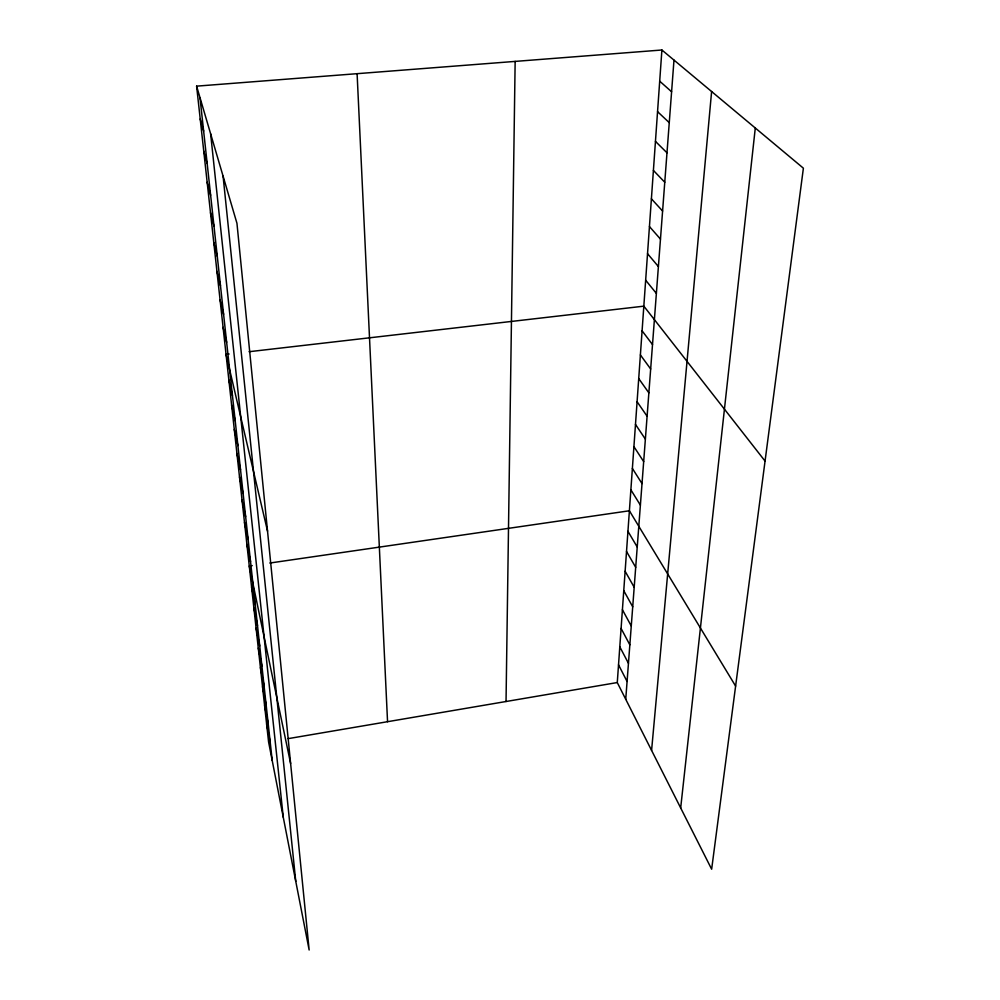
<?xml version="1.0" encoding="UTF-8"?>
<svg xmlns="http://www.w3.org/2000/svg" width="1000" height="1000" viewBox="0 0 1000 1000"><rect width="100%" height="100%" fill="white"/><g stroke="black" fill="none" stroke-linecap="round" stroke-linejoin="round"><path stroke-width="1.5" d="M506.037 701.513L515.15 61.4M661.9 50L803.388 168.188L711.65 869.212L617.275 682.55L661.9 50L196.612 86.15L268.587 741.975L309.15 950L236.95 223.287L196.612 86.15M625.737 699.287L673.988 60.087M651.587 750.413L711.612 91.525M680.675 807.95L755.288 128.012M288.188 738.637L617.275 682.55M252.213 565.6L249.275 566.025L290.625 763.512M269.812 563.038L629.4 510.775L735.612 686.1M229.112 354.012L226.05 354.375L267.538 531.163M249.062 351.712L643.838 306.163L765.062 461.087M659.7 81.188L671.6 91.75M657.55 111.65L669.262 122.65M655.462 141.387L666.988 152.8M653.413 170.438L664.762 182.25M651.4 198.825L662.588 211.012M649.45 226.562L660.475 239.112M647.537 253.688L658.4 266.575M645.662 280.212L656.375 293.412M642.087 330.812L652.513 344.575M640.387 354.938L650.662 368.975M638.725 378.575L648.863 392.85M637.087 401.725L647.1 416.238M635.487 424.412L645.375 439.15M633.925 446.65L643.675 461.6M632.388 468.45L642.013 483.587M630.875 489.812L640.387 505.15M627.95 531.325L637.225 547M626.525 551.487L635.7 567.325M625.125 571.263L634.188 587.263M623.763 590.675L632.712 606.812M622.413 609.738L631.263 626M621.087 628.438L629.837 644.837M619.8 646.812L628.45 663.312M618.525 664.837L627.075 681.462M200.212 119L203.637 131.062M203.725 151.025L207.175 163.575M207.15 182.25L210.625 195.25M210.5 212.712L213.988 226.137M213.762 242.425L217.275 256.25M216.938 271.413L220.475 285.625M220.05 299.725L223.6 314.3M223.088 327.375L226.65 342.275M228.863 379.988L232.438 395.5M231.612 405.037L235.2 420.825M234.3 429.538L237.9 445.588M236.925 453.512L240.538 469.8M239.5 476.975L243.113 493.5M242.025 499.938L245.637 516.675M244.488 522.425L248.113 539.375M246.912 544.45L250.538 561.587M251.6 587.163L255.225 604.637M253.875 607.875L257.5 625.513M256.1 628.162L259.725 645.962M258.288 648.075L261.913 666M260.425 667.588L264.05 685.638M262.525 686.712L266.15 704.9M264.587 705.487L268.2 723.787M266.613 723.9L270.225 742.312M200 97.688L272.2 760.475M210.637 133.85L283.263 817.2M223.088 176.188L295.763 881.35M357.1 73.675L387.55 721.7"/></g></svg>
